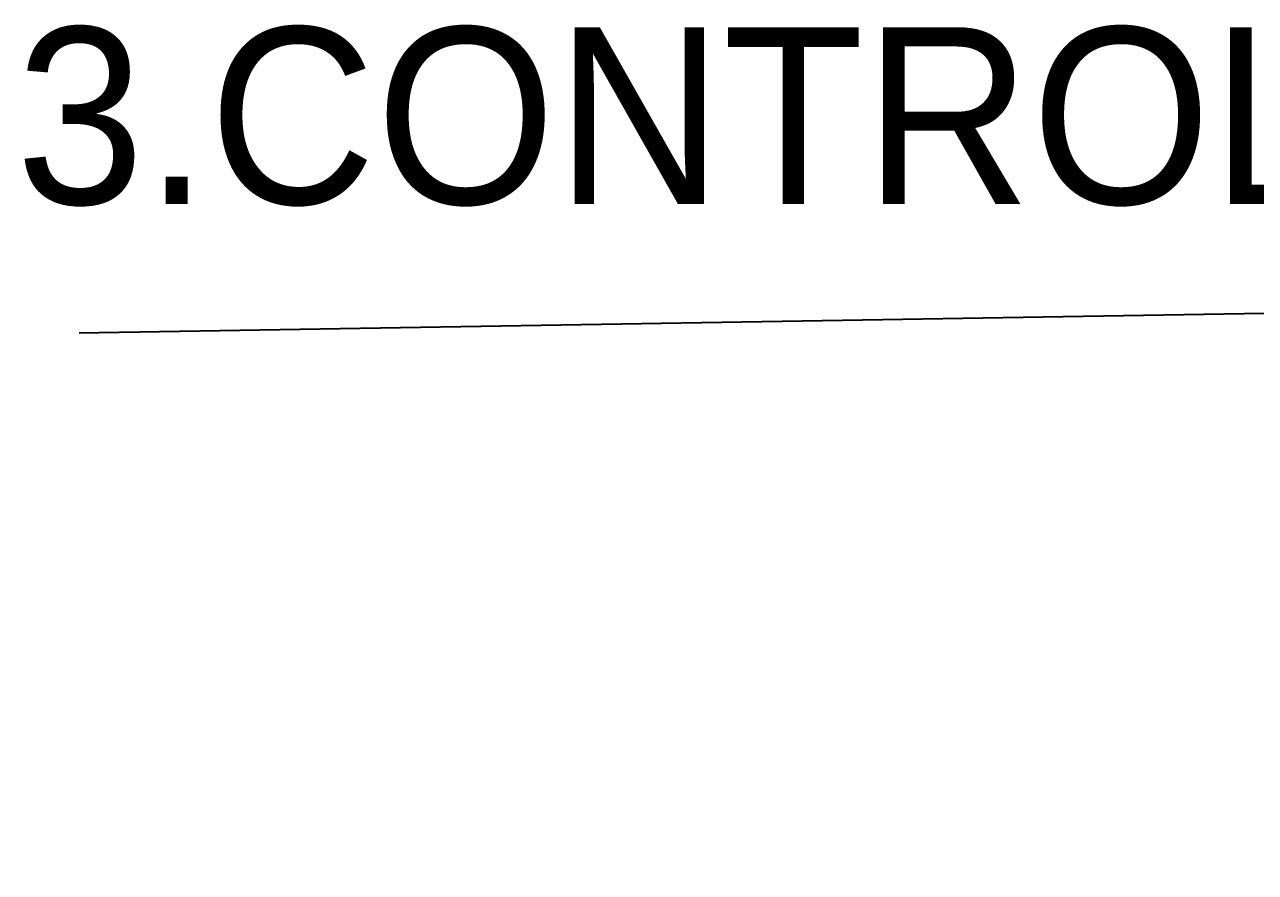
# Model space of a CAD drawing. Header units: millimetres. Extents: x 150937 to 394412, y 327166 to 584759.
# Drawn here: x 230059 to 230964, y 414185 to 414808 of the extents above; entities that cross this region are included whole.
import ezdxf

# ---------------------------------------------------------------- set-up
doc = ezdxf.new("R2010")
doc.units = ezdxf.units.MM
doc.layers.add('AM_4', color=3, linetype='Continuous')
doc.layers.add('지시선문자', color=40, linetype='Continuous', lineweight=20)
doc.styles.get("Standard").update_dxf_attribs({"font": 'arial.ttf'})
doc.styles.add('돋움', font='')
doc.styles.get('돋움').set_extended_font_data('Dotum')
doc.dimstyles.new('양쪽화살표지름', dxfattribs={"dimtxt": 3.5, "dimasz": 3.5, "dimexe": 2, "dimexo": 1.5, "dimgap": 0.8, "dimtad": 1, "dimdsep": 46, "dimtxsty": 'Standard', "dimcen": 0, "dimclrd": 1, "dimclre": 1, "dimclrt": 2, "dimazin": 2, "dimtfac": 1, "dimtmove": 0, "dimatfit": 1, "dimfxl": 0, "dimlwd": 25, "dimlwe": 25, "dimarcsym": 0})

# ---------------------------------------------------------------- blocks, each defined once
blk = doc.blocks.new('controller')
at = {"layer": '지시선문자', "insert": (-510.64, 1030.45), "char_height": 130, "attachment_point": 3, "style": '돋움'}
blk.add_mtext('{\\C256;3.CONTROLLER}', dxfattribs=at)
at = {"layer": 'AM_4'}
blk.add_leader([(-150.13, 409.41), (-418.1, 827.93), (-1768.2, 805.7)], dimstyle='양쪽화살표지름', override={"dimasz": 120, "dimgap": 0.8, "dimtad": 0}, dxfattribs=at)

msp = doc.modelspace()

# ---------------------------------------------------------------- block references
msp.add_blockref('controller', (231867.434, 413775.56))

doc.saveas('drawing.dxf')
